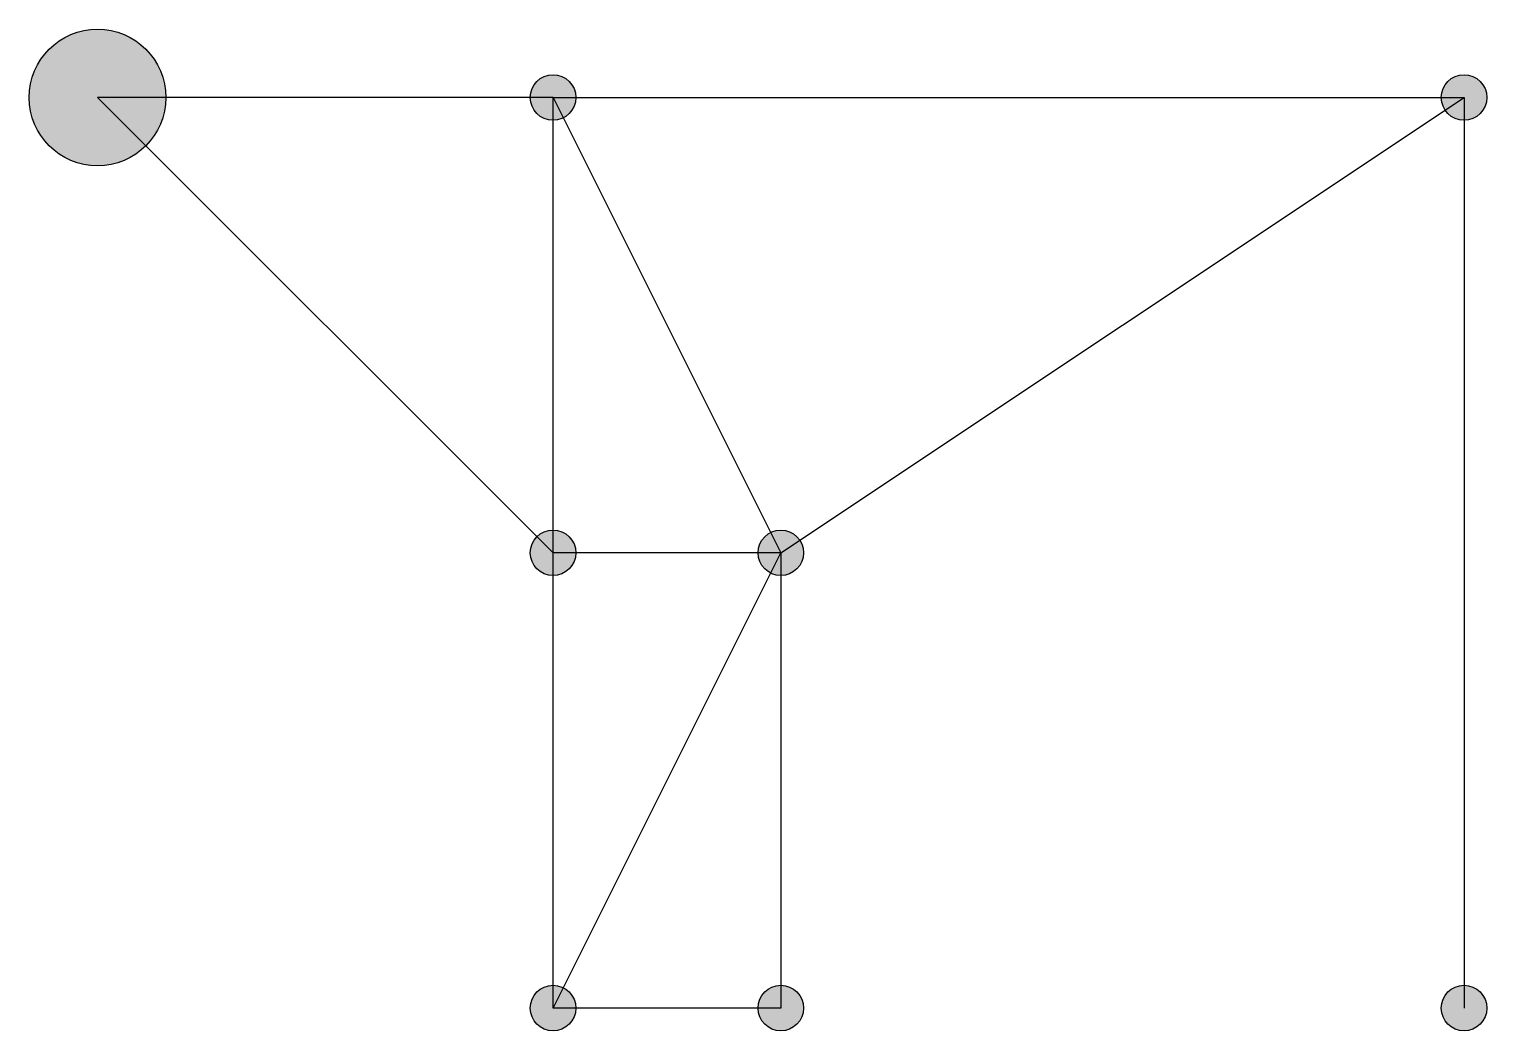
# Model space of a CAD drawing. Header units: millimetres. Extents: x -1.5 to 30.5, y -0.5 to 21.5.
import ezdxf

# ---------------------------------------------------------------- set-up
doc = ezdxf.new("R2010")
doc.units = ezdxf.units.MM
doc.layers.add('Barras', color=5, linetype='Continuous')
doc.layers.add('Nodos', color=1, linetype='Continuous')

msp = doc.modelspace()

# ---------------------------------------------------------------- hatches: boundary and pattern name
at = {"layer": 'Nodos'}
h = msp.add_hatch(color=256, dxfattribs=at)
h.dxf.hatch_style = 1
edge = h.paths.add_edge_path()
edge.add_arc((0, 20), 1.5, 0, 360)
h = msp.add_hatch(color=256, dxfattribs=at)
h.dxf.hatch_style = 1
edge = h.paths.add_edge_path()
edge.add_arc((10, 20), 0.5, 0, 360)
h = msp.add_hatch(color=256, dxfattribs=at)
h.dxf.hatch_style = 1
edge = h.paths.add_edge_path()
edge.add_arc((30, 20), 0.5, 0, 360)
h = msp.add_hatch(color=256, dxfattribs=at)
h.dxf.hatch_style = 1
edge = h.paths.add_edge_path()
edge.add_arc((10, 10), 0.5, 0, 360)
h = msp.add_hatch(color=256, dxfattribs=at)
h.dxf.hatch_style = 1
edge = h.paths.add_edge_path()
edge.add_arc((15, 10), 0.5, 0, 360)
h = msp.add_hatch(color=256, dxfattribs=at)
h.dxf.hatch_style = 1
edge = h.paths.add_edge_path()
edge.add_arc((10, 0), 0.5, 0, 360)
h = msp.add_hatch(color=256, dxfattribs=at)
h.dxf.hatch_style = 1
edge = h.paths.add_edge_path()
edge.add_arc((15, 0), 0.5, 0, 360)
h = msp.add_hatch(color=256, dxfattribs=at)
h.dxf.hatch_style = 1
edge = h.paths.add_edge_path()
edge.add_arc((30, 0), 0.5, 0, 360)

# ---------------------------------------------------------------- linework, layer by layer
at = {"layer": 'Barras'}
for p, q in [((10, 20), (0, 20)), ((10, 10), (0, 20)), ((10, 10), (10, 20)), ((10, 20), (15, 10)), ((10, 20), (30, 20)), ((15, 10), (30, 20)), ((30, 20), (30, 0)), ((10, 0), (15, 10)), ((15, 10), (10, 10)), ((10, 0), (10, 10)), ((15, 10), (15, 0)), ((15, 0), (10, 0))]:
    msp.add_line(p, q, dxfattribs=at)
at = {"layer": 'Nodos'}
for centre, radius in [((0, 20), 1.5), ((10, 20), 0.5), ((30, 20), 0.5), ((10, 10), 0.5), ((15, 10), 0.5), ((10, 0), 0.5), ((15, 0), 0.5), ((30, 0), 0.5)]:
    msp.add_circle(centre, radius, dxfattribs=at)

doc.saveas('drawing.dxf')
